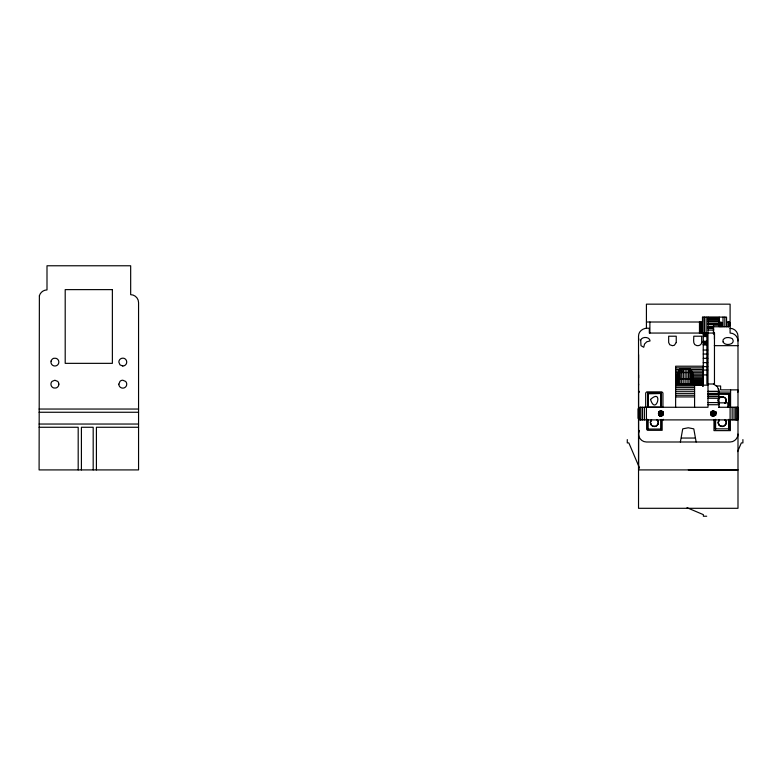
<?xml version="1.0" encoding="UTF-8"?>
<svg xmlns="http://www.w3.org/2000/svg" width="782" height="782" viewBox="0 0 782 782"><rect width="100%" height="100%" fill="white"/><g stroke="black" fill="none" stroke-linecap="round" stroke-linejoin="round"><path stroke-width="1.17" d="M638.571 377.96L638.581 374.881M661.21 407.178L647.662 407.109L647.662 393.454L661.367 393.454L661.367 392.945M661.21 393.454L661.21 407.344L661.21 392.945M661.367 407.344L661.367 393.454L647.907 393.766L647.907 407.344M703.262 343.816L706.811 343.816M713.526 334.051L713.526 328.948M714.465 339.134L714.465 332.712L714.465 384.001L706.889 384.001L706.889 333.054L649.314 333.054L649.314 328.323C644.26 327.335 638.435 330.659 638.523 336.211L638.532 508.3L737.993 508.3L737.993 336.211C738.022 331.988 734.327 328.293 730.105 328.323M707.993 330.092L713.516 330.092L713.526 328.43L707.993 328.43M686.831 379.417L686.938 369.055M638.571 385.076L638.571 384.001M688.443 379.417L688.659 369.055M689.822 379.417L690.125 369.055M690.887 379.417L691.259 370.785M691.552 379.417L691.962 372.525M715.491 412.925L714.728 415.252L712.392 416.024C708.355 414.939 711.884 408.83 714.836 411.791C716.615 416.884 713.653 416.024 711.376 415.252C709.059 414.372 717.104 413.316 715.1 414.763C708.727 414.929 711.776 416.933 714.728 415.252L715.237 414.841L710.603 414.235L715.422 413.58C712.959 409.465 715.071 410.931 711.376 411.899C709.02 412.945 717.084 412.945 714.728 411.899C705.129 412.652 718.111 410.218 711.864 411.528C707.7 413.629 716.566 413.922 715.1 412.388L710.76 412.964L711.376 415.252L714.318 415.77L713.663 415.868M659.773 411.518L659.167 411.782L662.628 411.909L663.39 412.935L662.618 415.262L660.282 416.014C658.17 415.525 657.779 412.378 659.695 411.381L661.611 411.137C666.694 412.798 655.248 414.264 659.773 411.518L662.227 411.391L658.767 412.3L663.39 412.935L663.136 414.851L660.937 416.102C656.137 415.369 664.289 413.903 662.618 415.262L659.754 415.623C656.157 414.294 664.856 413.316 662.989 414.773L658.894 414.753C657.056 413.6 664.729 412.632 663.234 414.196L658.659 414.177L658.903 412.378C670.448 411.909 653.429 410.628 662.139 411.537L663.146 412.329M51.074 361.059L50.947 362.086A3.92 3.92 0 0 0 54.916 366.005A3.92 3.92 0 0 0 58.836 362.086L58.699 361.059A3.92 3.92 0 0 0 55.933 358.312L53.87 358.264A3.92 3.92 0 0 0 51.133 361.079M651.523 425.369L650.419 422.544L651.523 419.787C648.258 422.808 652.589 428.438 656.342 425.965A3.93 3.93 0 0 0 658.307 422.544M656.293 425.995L657.73 424.548L658.18 421.527A3.93 3.93 0 0 0 657.163 419.778M710.525 413.58L715.579 413.58L715.334 414.196L710.76 414.196L710.994 412.388C720.828 411.752 709.294 411.498 712.431 411.293M724.992 403.268C730.887 395.008 713.507 395.115 719.42 403.268L718.785 402.447M723.223 426.385C719.528 427.558 716.547 422.397 719.42 419.787L718.306 422.544A3.969 3.969 0 0 0 719.46 425.34C722.832 429.142 728.765 423.17 724.992 419.787L726.019 421.557A3.93 3.93 0 0 0 725.051 419.778M638.532 340.952L638.796 338.909M737.993 434.098C738.022 438.331 734.327 442.026 730.095 441.996L646.421 441.996C642.198 442.026 638.503 438.321 638.523 434.098M118.835 384.177L119.988 381.391A3.959 3.959 0 0 1 122.784 380.218L125.57 381.391A3.959 3.959 0 0 1 126.723 384.187L126.596 385.203A3.959 3.959 0 0 1 123.8 387.999L122.774 388.126A3.959 3.959 0 0 1 118.815 384.177M680.369 441.996L682.735 428.839L688.258 427.783L693.79 428.839L696.156 441.996M718.394 399.455L718.394 401.498M661.552 415.868L660.282 416.014L662.198 415.77L659.676 415.76L662.725 415.369L659.265 415.242L658.659 412.955L663.39 412.935M724.885 403.385A3.91 3.91 0 0 0 725.559 402.603C729.078 397.266 718.707 393.629 718.316 400.218A3.959 3.959 0 0 0 719.313 403.072M726.009 401.674L726.175 400.443M638.571 433.599L639.314 430.491L638.571 430.491M702.373 332.858L701.356 332.594L700.897 331.48L700.897 323.582L702.471 322.008L702.471 317.111L726.546 317.111L726.546 326.739M726.546 322.008L729.694 322.321L730.095 323.582M729.205 322.116L729.147 326.485M730.095 325.165L728.521 326.739L707.993 326.778M726.019 423.6L724.992 425.369M658.131 423.6L657.105 425.369M737.612 451.625L741.316 442.905L742.9 442.905L742.9 439.592M718.502 399.211L718.951 398.282M718.834 420.569L719.46 419.758A3.93 3.93 0 0 0 718.335 422.554M718.785 398.497L721.18 396.66L723.223 396.66M701.356 322.467L699.47 322.008L699.47 333.054L700.897 331.48M713.516 384.001L717.417 386.777L719.049 391.802M736.409 419.895L738.462 418.311L738.462 408.839L736.409 407.266M718.59 389.719L718.57 388.908M699.47 333.054L701.62 332.096M655.384 426.356L653.341 426.356A3.93 3.93 0 0 1 650.585 423.57M721.229 426.356L723.272 426.356M710.682 413.58L715.334 412.964M655.336 426.385L653.293 426.385M658.581 413.57L663.244 412.974L663.312 413.59L658.424 413.57M714.465 333.054L702.979 333.054L702.979 317.111M707.993 317.472L719.245 317.472M707.993 318.059L719.245 318.059M707.993 318.851L719.245 318.851M707.993 319.613L719.245 319.613M707.993 320.874L719.245 320.874M707.993 321.822L719.245 321.822M646.421 322.008L702.471 322.008M719.245 322.272L721.776 322.272L721.776 326.739M719.245 322.663L720.672 322.663M719.245 322.878L721.776 322.849M720.672 323.074L721.776 323.074M707.993 323.455L719.245 323.455M719.245 323.621L720.672 323.621M720.672 323.807L721.776 323.807M707.993 324.55L719.245 324.55M719.245 324.833L720.672 324.833M719.245 325.077L713.516 325.077L713.516 333.66M720.672 326.192L721.776 326.202M707.993 326.456L713.516 326.456M719.245 326.407L720.672 326.397M707.993 327.609L713.526 327.981L707.993 327.981M703.262 333.621L706.811 333.621M703.262 334.569L706.811 334.569M703.262 335.781L706.811 335.781M703.262 336.504L706.811 336.504M703.262 341.255L706.811 341.255M703.262 341.754L706.811 341.754M703.262 342.047L706.811 342.047M703.262 342.702L706.811 342.702M703.262 344.491L706.811 344.491M703.262 344.891L706.811 344.891M714.308 345.664L737.993 345.664M703.262 350.043L707.769 350.043M703.262 354.041L707.769 354.041M703.262 358.332L707.769 358.332M703.262 362.623L707.769 362.623M703.262 366.211L675.628 366.211L675.628 407.266M703.262 366.621L707.769 366.621M675.628 367.863L703.262 367.863M675.628 369.505L680.438 369.505M690.047 369.505L703.262 369.505M703.262 370.052L707.769 370.052M680.076 370.785L678.541 370.785L678.541 384.109M690.125 370.785L691.669 370.785L691.669 384.109M675.628 371.118L679.235 371.118M691.249 371.118L703.262 371.118M675.628 372.691L678.033 372.691M692.451 372.691L703.262 372.691M675.628 374.216L678.033 374.216M692.451 374.216L703.262 374.216M703.262 374.91L706.811 374.91M675.628 375.683L678.033 375.683M692.451 375.683L703.262 375.683M675.628 377.08L677.974 377.08M692.07 377.08L703.262 377.08M675.628 378.39L677.974 378.39M692.07 378.39L703.262 378.39M678.541 378.84L691.669 378.84M675.628 379.612L677.974 379.612M692.07 379.612L703.262 379.612M675.628 380.726L677.974 380.726M692.07 380.726L703.262 380.726M675.628 381.733L677.974 381.733M692.07 381.733L703.262 381.733M675.628 382.623L677.974 382.623M692.07 382.623L703.262 382.623M675.628 383.385L677.974 383.385M692.07 383.385L703.262 383.385M675.628 383.581L694.582 383.581L694.582 407.266M675.628 383.806L694.582 383.806M675.628 384.021L677.974 384.021M692.07 384.021L703.262 384.021M694.416 384.509L703.262 384.509M675.628 384.548L694.582 384.548M694.416 384.871L703.262 384.871M694.416 385.155L707.993 385.155M702.647 385.653L703.262 385.643M675.628 385.761L694.582 385.761M702.647 385.878L703.262 385.868M716.42 385.976L720.623 385.976L720.623 389.866L737.993 389.866M675.628 387.364L694.582 387.364M675.628 389.25L694.582 389.25M675.628 391.283L694.582 391.283M707.993 391.283L719.049 391.283L719.049 392.642M707.993 391.616L719.049 391.616M717.915 392.085L730.574 392.085M647.662 393.111L661.367 393.111M675.628 393.336L694.582 393.336M707.993 393.669L728.99 393.825M718.326 393.981L728.834 393.981M707.993 394.196L719.049 394.196M675.628 395.252L694.582 395.252M707.993 396.122L719.049 396.122M707.993 396.582L719.049 396.582M675.628 396.924L694.582 396.924M707.993 398.243L719.049 398.302M707.993 402.583L719.049 402.583M717.69 402.847L727.847 402.847L727.847 407.266M707.993 404.714L719.049 404.714M728.677 406.005L728.99 393.669M718.609 407.266L737.993 407.266M39.1 409.045L138.561 409.045M712.392 411.137L713.702 411.137M39.1 412.261L138.561 412.261M707.993 317.111L707.993 407.266L640.106 407.266L638.053 408.839L638.053 418.311L640.106 419.895L737.993 419.895M39.1 424.04L138.561 424.04M39.1 427.265L78.19 427.265L78.19 469.914M138.561 427.265L96.411 427.265L96.411 469.914M715.374 428.839L729.088 428.839M681.425 438.047L695.1 438.047M688.307 469.904L738.042 469.904L638.571 469.914L638.571 418.292M706.693 516.228L703.37 516.228L703.37 514.654L687.016 507.704M660.937 415.946L661.592 416.024M712.392 416.024L713.047 416.102M122.774 366.025L119.988 364.871L118.835 362.086A3.92 3.92 0 0 1 122.823 358.176L123.8 358.264A3.92 3.92 0 0 1 126.586 361.079L126.723 362.086A3.92 3.92 0 0 1 122.813 366.005M701.356 332.018L702.471 333.054L701.747 332.174M728.521 322.008L729.635 322.467M699.47 322.008L700.897 323.582M719.42 425.359L718.394 423.6M723.418 342.536C726.058 346.504 736.243 344.031 732.333 338.714C729.889 337.198 725.354 336.807 723.418 339.378C722.333 339.906 723.829 343.728 723.106 341.763M639.51 467.988L628.855 442.905L627.281 442.905L627.281 439.592M718.736 389.416L719.049 407.266M718.257 422.573L718.443 423.57A3.93 3.93 0 0 0 722.255 426.483M737.993 340.952C738.022 336.729 734.327 333.034 730.095 333.054L730.105 304.159L646.421 304.159L646.421 328.323M678.238 372.525L678.453 375.976M691.083 375.683L691.259 378.84M679.323 379.417L678.952 370.785M680.389 379.417L680.076 369.055M681.767 379.417L681.552 369.055M683.38 379.417L683.263 369.055M715.921 413.971L715.921 411.606L715.911 415.154M737.729 408.194L737.729 418.966M736.937 407.481L736.937 419.68M735.686 407.266L735.686 419.895M734.044 407.266L734.044 419.895M732.148 407.266L732.148 419.895M730.574 389.866L730.574 407.266M730.388 419.895L730.388 430.628L713.966 430.628L713.966 419.983L715.374 419.983L715.374 429.005M730.095 407.266L730.095 419.895M729.86 323.005L729.86 325.742M729.635 325.322L729.635 326.28L728.521 326.739M729.088 419.895L729.088 429.005M728.834 393.825L728.834 406.005M728.853 419.308L728.853 429.474M728.677 393.981L728.677 407.266M728.022 322.008L728.022 326.739M724.836 317.111L724.836 326.739M722.998 317.111L722.998 326.739M720.672 322.272L720.672 326.739M719.245 317.199L719.245 326.739M715.608 419.308L715.608 429.474M715.217 419.983L715.217 429.162M706.156 317.111L706.156 333.054M704.445 317.111L704.445 333.054M703.262 332.8L703.262 385.946M702.647 377.08L702.647 385.946M701.845 322.262L701.845 332.8M701.131 323.005L701.131 332.057M692.686 384.011L692.686 372.525L677.525 372.525L677.525 384.011M692.422 372.525L692.422 384.011M690.467 372.525L690.467 369.055L679.744 369.055L679.744 370.785M690.467 378.84L690.467 384.109M688.893 369.055L688.893 372.525M688.893 378.84L688.893 384.109M687.065 378.84L687.065 384.109M685.1 369.055L685.1 384.109M683.145 369.055L683.145 372.525M683.145 378.84L683.145 384.109M681.317 378.84L681.317 384.109M679.744 378.84L679.744 384.109M677.789 372.525L677.789 384.011M663.371 419.318L663.371 419.895M662.941 407.266L662.941 392.945L661.855 391.87L646.773 391.87L645.688 392.945L645.688 407.266M662.149 419.465L662.149 430.315L647.506 430.315L646.714 429.523L646.714 418.976M661.21 419.455L661.21 429.054L647.506 429.054L647.506 419.455M661.044 419.455L661.044 429.054M660.888 393.766L660.888 407.344M649.891 322.008L649.891 333.054M647.819 419.455L647.819 429.054M647.662 392.945L647.662 407.344M647.662 419.455L647.662 429.054M646.421 407.266L646.421 419.895M644.378 407.266L644.378 419.895M642.472 407.266L642.472 419.895M640.839 419.895L640.839 407.266L639.578 407.481L639.578 419.68M640.106 419.318L640.106 419.895M638.992 418.849L638.992 419.435M638.796 408.194L638.796 418.966M638.581 354.657L638.571 409.885M93.185 469.914L93.185 427.265L81.406 427.265L81.406 469.914M718.961 398.263A3.959 3.959 0 0 1 721.454 396.552M726.204 422.544A3.93 3.93 0 0 1 724.23 425.965M650.448 422.554A3.93 3.93 0 0 1 651.602 419.768M638.571 390.971L638.571 392.026L639.461 392.026L638.571 390.971M738.042 390.971L737.778 392.026L738.042 390.971M58.836 384.177L58.699 385.203A3.959 3.959 0 0 1 55.913 387.999L53.87 387.999A3.959 3.959 0 0 1 51.065 385.203L50.947 384.177A3.959 3.959 0 0 1 52.091 381.372L54.887 380.238L57.682 381.391A3.959 3.959 0 0 1 58.836 384.187M650.507 399.455C656 416.562 663.82 387.383 650.507 399.455M39.374 295.782L39.1 469.914L138.561 469.914L138.561 302.556C138.6 298.333 134.895 294.638 130.672 294.667L130.672 265.772L46.998 265.772L46.998 289.927C43.509 289.946 40.293 292.409 39.374 295.782M640.693 340.131L641.005 345.693L643.742 347.267L644.554 344.002L646.792 341.763L650.057 340.952C649.803 336.592 641.963 336.309 640.693 340.131M676.244 342.536L674.358 345.263L672.452 345.693L669.783 344.764L668.669 342.536L668.669 336.211L676.244 336.211L676.244 342.536M701.669 342.536C701.562 344.901 698.776 346.064 696.703 345.576C692.334 344.754 693.976 339.251 693.781 336.211L701.669 336.211L701.669 342.536M661.611 411.137L660.301 411.127L661.611 411.137M112.373 289.623L65.199 289.623L65.199 363.347L112.373 363.347L112.373 289.623M657.73 420.599L657.105 419.787L658.131 421.557L657.73 420.608"/></g></svg>
